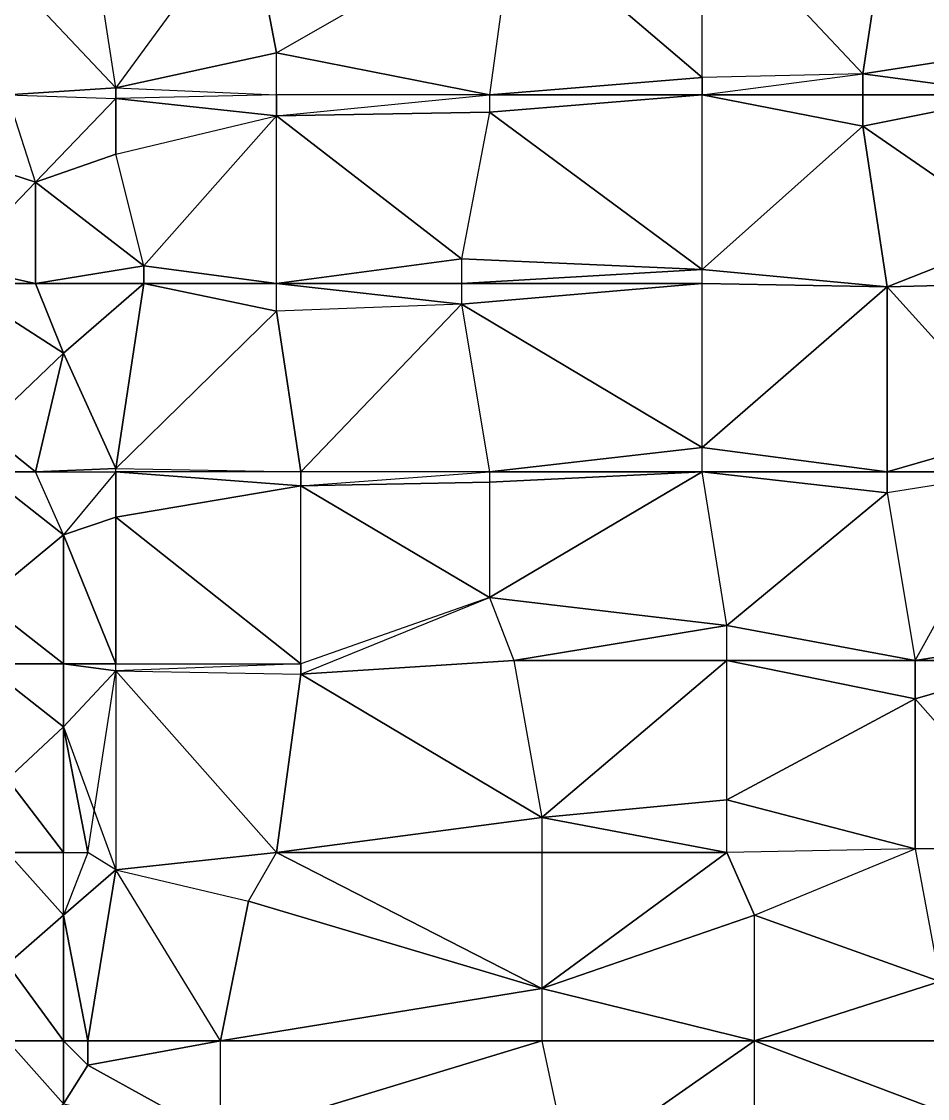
# Model space of a CAD drawing. Header units: metres. Extents: x 121.06818 to 121.07159, y 3.17836 to 3.18313.
# Drawn here: x 121.06966 to 121.0699195, y 3.1789415 to 3.17925 of the extents above; entities that cross this region are included whole.
import ezdxf

# ---------------------------------------------------------------- set-up
doc = ezdxf.new("R2010")
doc.units = ezdxf.units.M

msp = doc.modelspace()

# ---------------------------------------------------------------- linework, layer by layer
at = {"layer": 'DELAUNEY2324', "color": 252}
msp.add_3dface([(121.069817, 3.178921, 0.01021), (121.069717, 3.17893, 0.0102), (121.069809, 3.178958, 0.01021)], dxfattribs=at)
at = {"layer": 'DELAUNEY2339', "color": 252}
msp.add_3dface([(121.069817, 3.178921, 0.01021), (121.06987, 3.178935, 0.01022), (121.06987, 3.178958, 0.01022)], dxfattribs=at)
at = {"layer": 'DELAUNEY2386', "color": 252}
msp.add_3dface([(121.069656, 3.178928, 0.01017), (121.069672, 3.17894, 0.01018), (121.069656, 3.178958, 0.01017)], dxfattribs=at)
at = {"layer": 'DELAUNEY2401', "color": 252}
msp.add_3dface([(121.069672, 3.17894, 0.01018), (121.069717, 3.17893, 0.0102), (121.069679, 3.178951, 0.01019)], dxfattribs=at)
at = {"layer": 'DELAUNEY2402', "color": 252}
msp.add_3dface([(121.069923, 3.178938, 0.01023), (121.06987, 3.178935, 0.01022), (121.06987, 3.178958, 0.01022)], dxfattribs=at)
at = {"layer": 'DELAUNEY2420', "color": 252}
msp.add_3dface([(121.069809, 3.178958, 0.01021), (121.069717, 3.17893, 0.0102), (121.069717, 3.178958, 0.0102)], dxfattribs=at)
at = {"layer": 'DELAUNEY2421', "color": 252}
msp.add_3dface([(121.069809, 3.178958, 0.01021), (121.069817, 3.178921, 0.01021), (121.06987, 3.178958, 0.01022)], dxfattribs=at)
at = {"layer": 'DELAUNEY2433', "color": 252}
msp.add_3dface([(121.069672, 3.17894, 0.01018), (121.069679, 3.178951, 0.01019), (121.069672, 3.178958, 0.01018)], dxfattribs=at)
at = {"layer": 'DELAUNEY2434', "color": 252}
msp.add_3dface([(121.069679, 3.178951, 0.01019), (121.069717, 3.17893, 0.0102), (121.069717, 3.178958, 0.0102)], dxfattribs=at)
at = {"layer": 'DELAUNEY2498', "color": 252}
msp.add_3dface([(121.069679, 3.178951, 0.01019), (121.069717, 3.178958, 0.0102), (121.069679, 3.178958, 0.01019)], dxfattribs=at)
at = {"layer": 'DELAUNEY2515', "color": 252}
msp.add_3dface([(121.069656, 3.178958, 0.01017), (121.069672, 3.17894, 0.01018), (121.069672, 3.178958, 0.01018)], dxfattribs=at)
at = {"layer": 'DELAUNEY2516', "color": 252}
msp.add_3dface([(121.069809, 3.178958, 0.01021), (121.069717, 3.178958, 0.0102), (121.069809, 3.178973, 0.01021)], dxfattribs=at)
at = {"layer": 'DELAUNEY2527', "color": 252}
msp.add_3dface([(121.069809, 3.178958, 0.01021), (121.06987, 3.178958, 0.01022), (121.069809, 3.178973, 0.01021)], dxfattribs=at)
at = {"layer": 'DELAUNEY2528', "color": 252}
msp.add_3dface([(121.069923, 3.178938, 0.01023), (121.06987, 3.178958, 0.01022), (121.069923, 3.178958, 0.01023)], dxfattribs=at)
at = {"layer": 'DELAUNEY2529', "color": 252}
msp.add_3dface([(121.069923, 3.178958, 0.01023), (121.06987, 3.178958, 0.01022), (121.069923, 3.178975, 0.01023)], dxfattribs=at)
at = {"layer": 'DELAUNEY2533', "color": 252}
msp.add_3dface([(121.069656, 3.178958, 0.01017), (121.069672, 3.178958, 0.01018), (121.069656, 3.17898, 0.01017)], dxfattribs=at)
at = {"layer": 'DELAUNEY2534', "color": 252}
msp.add_3dface([(121.069672, 3.178958, 0.01018), (121.069679, 3.178951, 0.01019), (121.069679, 3.178958, 0.01019)], dxfattribs=at)
at = {"layer": 'DELAUNEY2558', "color": 252}
msp.add_3dface([(121.069672, 3.178958, 0.01018), (121.069679, 3.178958, 0.01019), (121.069672, 3.178994, 0.01018)], dxfattribs=at)
at = {"layer": 'DELAUNEY2571', "color": 252}
msp.add_3dface([(121.069679, 3.178958, 0.01019), (121.069717, 3.178958, 0.0102), (121.069687, 3.179007, 0.01019)], dxfattribs=at)
at = {"layer": 'DELAUNEY2609', "color": 252}
msp.add_3dface([(121.069809, 3.178973, 0.01021), (121.069717, 3.178958, 0.0102), (121.069725, 3.178998, 0.0102)], dxfattribs=at)
at = {"layer": 'DELAUNEY2624', "color": 252}
msp.add_3dface([(121.069809, 3.178973, 0.01021), (121.06987, 3.178958, 0.01022), (121.06987, 3.178994, 0.01022)], dxfattribs=at)
at = {"layer": 'DELAUNEY2625', "color": 252}
msp.add_3dface([(121.069923, 3.178975, 0.01023), (121.06987, 3.178958, 0.01022), (121.06987, 3.178994, 0.01022)], dxfattribs=at)
at = {"layer": 'DELAUNEY2638', "color": 252}
msp.add_3dface([(121.069656, 3.17898, 0.01017), (121.069672, 3.178958, 0.01018), (121.069672, 3.178994, 0.01018)], dxfattribs=at)
at = {"layer": 'DELAUNEY2655', "color": 252}
msp.add_3dface([(121.069725, 3.178998, 0.0102), (121.069717, 3.178958, 0.0102), (121.069687, 3.179007, 0.01019)], dxfattribs=at)
at = {"layer": 'DELAUNEY2656', "color": 252}
msp.add_3dface([(121.069809, 3.178973, 0.01021), (121.069725, 3.178998, 0.0102), (121.069733, 3.179012, 0.0102)], dxfattribs=at)
at = {"layer": 'DELAUNEY2676', "color": 252}
msp.add_3dface([(121.069656, 3.17898, 0.01017), (121.069672, 3.178994, 0.01018), (121.069656, 3.179012, 0.01017)], dxfattribs=at)
at = {"layer": 'DELAUNEY2677', "color": 252}
msp.add_3dface([(121.069672, 3.178994, 0.01018), (121.069679, 3.178958, 0.01019), (121.069687, 3.179007, 0.01019)], dxfattribs=at)
at = {"layer": 'DELAUNEY2678', "color": 252}
msp.add_3dface([(121.069809, 3.178973, 0.01021), (121.06987, 3.178994, 0.01022), (121.069862, 3.179012, 0.01022)], dxfattribs=at)
at = {"layer": 'DELAUNEY2686', "color": 252}
msp.add_3dface([(121.069923, 3.178975, 0.01023), (121.06987, 3.178994, 0.01022), (121.069916, 3.179013, 0.01023)], dxfattribs=at)
at = {"layer": 'DELAUNEY2698', "color": 252}
msp.add_3dface([(121.069672, 3.178994, 0.01018), (121.069687, 3.179007, 0.01019), (121.069679, 3.179012, 0.01019)], dxfattribs=at)
at = {"layer": 'DELAUNEY2712', "color": 252}
msp.add_3dface([(121.069687, 3.179007, 0.01019), (121.069725, 3.178998, 0.0102), (121.069733, 3.179012, 0.0102)], dxfattribs=at)
at = {"layer": 'DELAUNEY2728', "color": 252}
msp.add_3dface([(121.069809, 3.178973, 0.01021), (121.069733, 3.179012, 0.0102), (121.069809, 3.179012, 0.01021)], dxfattribs=at)
at = {"layer": 'DELAUNEY2753', "color": 252}
msp.add_3dface([(121.069809, 3.178973, 0.01021), (121.069862, 3.179012, 0.01022), (121.069809, 3.179012, 0.01021)], dxfattribs=at)
at = {"layer": 'DELAUNEY2754', "color": 252}
msp.add_3dface([(121.069862, 3.179012, 0.01022), (121.06987, 3.178994, 0.01022), (121.069916, 3.179013, 0.01023)], dxfattribs=at)
at = {"layer": 'DELAUNEY2755', "color": 252}
msp.add_3dface([(121.069916, 3.179013, 0.01023), (121.069923, 3.178975, 0.01023), (121.069954, 3.179013, 0.01024)], dxfattribs=at)
at = {"layer": 'DELAUNEY2771', "color": 252}
msp.add_3dface([(121.069809, 3.179012, 0.01021), (121.069733, 3.179012, 0.0102), (121.069809, 3.179022, 0.01021)], dxfattribs=at)
at = {"layer": 'DELAUNEY2787', "color": 252}
msp.add_3dface([(121.069809, 3.179012, 0.01021), (121.069862, 3.179012, 0.01022), (121.069809, 3.179022, 0.01021)], dxfattribs=at)
at = {"layer": 'DELAUNEY2803', "color": 252}
msp.add_3dface([(121.069656, 3.179012, 0.01017), (121.069672, 3.178994, 0.01018), (121.069672, 3.179012, 0.01018)], dxfattribs=at)
at = {"layer": 'DELAUNEY2804', "color": 252}
msp.add_3dface([(121.069954, 3.179013, 0.01024), (121.069916, 3.179013, 0.01023), (121.069916, 3.179056, 0.01023)], dxfattribs=at)
at = {"layer": 'DELAUNEY2826', "color": 252}
msp.add_3dface([(121.069656, 3.179012, 0.01017), (121.069672, 3.179012, 0.01018), (121.069656, 3.179033, 0.01017)], dxfattribs=at)
at = {"layer": 'DELAUNEY2827', "color": 252}
msp.add_3dface([(121.069672, 3.178994, 0.01018), (121.069672, 3.179012, 0.01018), (121.069679, 3.179012, 0.01019)], dxfattribs=at)
at = {"layer": 'DELAUNEY2834', "color": 252}
msp.add_3dface([(121.069672, 3.179012, 0.01018), (121.069679, 3.179012, 0.01019), (121.069672, 3.179048, 0.01018)], dxfattribs=at)
at = {"layer": 'DELAUNEY2835', "color": 252}
msp.add_3dface([(121.069687, 3.179007, 0.01019), (121.069679, 3.179012, 0.01019), (121.069672, 3.179048, 0.01018)], dxfattribs=at)
at = {"layer": 'DELAUNEY2836', "color": 252}
msp.add_3dface([(121.069687, 3.179007, 0.01019), (121.069679, 3.179012, 0.01019), (121.069687, 3.179064, 0.01019)], dxfattribs=at)
at = {"layer": 'DELAUNEY2884', "color": 252}
msp.add_3dface([(121.069916, 3.179013, 0.01023), (121.069862, 3.179012, 0.01022), (121.069862, 3.179027, 0.01022)], dxfattribs=at)
at = {"layer": 'DELAUNEY2899', "color": 252}
msp.add_3dface([(121.069687, 3.179007, 0.01019), (121.069733, 3.179012, 0.0102), (121.069687, 3.179064, 0.01019)], dxfattribs=at)
at = {"layer": 'DELAUNEY2900', "color": 252}
msp.add_3dface([(121.069809, 3.179022, 0.01021), (121.069733, 3.179012, 0.0102), (121.06974, 3.179063, 0.0102)], dxfattribs=at)
at = {"layer": 'DELAUNEY2910', "color": 252}
msp.add_3dface([(121.069809, 3.179022, 0.01021), (121.069862, 3.179012, 0.01022), (121.069862, 3.179027, 0.01022)], dxfattribs=at)
at = {"layer": 'DELAUNEY2911', "color": 252}
msp.add_3dface([(121.069809, 3.179022, 0.01021), (121.069862, 3.179027, 0.01022), (121.069862, 3.179067, 0.01022)], dxfattribs=at)
at = {"layer": 'DELAUNEY2924', "color": 252}
msp.add_3dface([(121.069656, 3.179033, 0.01017), (121.069672, 3.179012, 0.01018), (121.069672, 3.179048, 0.01018)], dxfattribs=at)
at = {"layer": 'DELAUNEY2925', "color": 252}
msp.add_3dface([(121.069916, 3.179013, 0.01023), (121.069862, 3.179027, 0.01022), (121.069916, 3.179056, 0.01023)], dxfattribs=at)
at = {"layer": 'DELAUNEY2970', "color": 252}
msp.add_3dface([(121.069656, 3.179033, 0.01017), (121.069672, 3.179048, 0.01018), (121.069649, 3.179066, 0.01017)], dxfattribs=at)
at = {"layer": 'DELAUNEY2971', "color": 252}
msp.add_3dface([(121.069672, 3.179048, 0.01018), (121.069679, 3.179012, 0.01019), (121.069687, 3.179064, 0.01019)], dxfattribs=at)
at = {"layer": 'DELAUNEY2985', "color": 252}
msp.add_3dface([(121.06974, 3.179063, 0.0102), (121.069733, 3.179012, 0.0102), (121.069687, 3.179064, 0.01019)], dxfattribs=at)
at = {"layer": 'DELAUNEY2986', "color": 252}
msp.add_3dface([(121.069916, 3.179056, 0.01023), (121.069862, 3.179027, 0.01022), (121.069862, 3.179067, 0.01022)], dxfattribs=at)
at = {"layer": 'DELAUNEY2996', "color": 252}
msp.add_3dface([(121.069672, 3.179048, 0.01018), (121.069687, 3.179064, 0.01019), (121.069672, 3.179066, 0.01018)], dxfattribs=at)
at = {"layer": 'DELAUNEY2997', "color": 252}
msp.add_3dface([(121.069809, 3.179022, 0.01021), (121.06974, 3.179063, 0.0102), (121.069801, 3.179067, 0.01021)], dxfattribs=at)
at = {"layer": 'DELAUNEY2998', "color": 252}
msp.add_3dface([(121.069954, 3.179013, 0.01024), (121.069916, 3.179056, 0.01023), (121.069954, 3.179067, 0.01024)], dxfattribs=at)
at = {"layer": 'DELAUNEY3009', "color": 252}
msp.add_3dface([(121.069801, 3.179067, 0.01021), (121.06974, 3.179063, 0.0102), (121.069794, 3.179085, 0.01021)], dxfattribs=at)
at = {"layer": 'DELAUNEY3010', "color": 252}
msp.add_3dface([(121.069801, 3.179067, 0.01021), (121.069809, 3.179022, 0.01021), (121.069862, 3.179067, 0.01022)], dxfattribs=at)
at = {"layer": 'DELAUNEY3017', "color": 252}
msp.add_3dface([(121.069687, 3.179064, 0.01019), (121.06974, 3.179063, 0.0102), (121.06974, 3.179066, 0.0102)], dxfattribs=at)
at = {"layer": 'DELAUNEY3018', "color": 252}
msp.add_3dface([(121.069954, 3.179067, 0.01024), (121.069916, 3.179056, 0.01023), (121.069916, 3.179067, 0.01023)], dxfattribs=at)
at = {"layer": 'DELAUNEY3054', "color": 252}
msp.add_3dface([(121.069916, 3.179056, 0.01023), (121.069862, 3.179067, 0.01022), (121.069916, 3.179067, 0.01023)], dxfattribs=at)
at = {"layer": 'DELAUNEY3068', "color": 252}
msp.add_3dface([(121.069649, 3.179066, 0.01017), (121.069672, 3.179048, 0.01018), (121.069672, 3.179066, 0.01018)], dxfattribs=at)
at = {"layer": 'DELAUNEY3069', "color": 252}
msp.add_3dface([(121.069801, 3.179067, 0.01021), (121.069862, 3.179067, 0.01022), (121.069862, 3.179077, 0.01022)], dxfattribs=at)
at = {"layer": 'DELAUNEY3120', "color": 252}
msp.add_3dface([(121.069649, 3.179066, 0.01017), (121.069672, 3.179066, 0.01018), (121.069649, 3.179084, 0.01017)], dxfattribs=at)
at = {"layer": 'DELAUNEY3121', "color": 252}
msp.add_3dface([(121.069672, 3.179066, 0.01018), (121.069687, 3.179064, 0.01019), (121.069687, 3.179066, 0.01019)], dxfattribs=at)
at = {"layer": 'DELAUNEY3136', "color": 252}
msp.add_3dface([(121.069916, 3.179067, 0.01023), (121.069862, 3.179067, 0.01022), (121.069862, 3.179077, 0.01022)], dxfattribs=at)
at = {"layer": 'DELAUNEY3152', "color": 252}
msp.add_3dface([(121.069672, 3.179066, 0.01018), (121.069687, 3.179066, 0.01019), (121.069672, 3.179103, 0.01018)], dxfattribs=at)
at = {"layer": 'DELAUNEY3153', "color": 252}
msp.add_3dface([(121.069687, 3.179064, 0.01019), (121.069687, 3.179066, 0.01019), (121.06974, 3.179066, 0.0102)], dxfattribs=at)
at = {"layer": 'DELAUNEY3154', "color": 252}
msp.add_3dface([(121.06974, 3.179066, 0.0102), (121.06974, 3.179063, 0.0102), (121.069794, 3.179085, 0.01021)], dxfattribs=at)
at = {"layer": 'DELAUNEY3155', "color": 252}
msp.add_3dface([(121.069794, 3.179085, 0.01021), (121.069801, 3.179067, 0.01021), (121.069862, 3.179077, 0.01022)], dxfattribs=at)
at = {"layer": 'DELAUNEY3156', "color": 252}
msp.add_3dface([(121.069954, 3.179067, 0.01024), (121.069916, 3.179067, 0.01023), (121.069954, 3.179073, 0.01024)], dxfattribs=at)
at = {"layer": 'DELAUNEY3172', "color": 252}
msp.add_3dface([(121.069687, 3.179066, 0.01019), (121.06974, 3.179066, 0.0102), (121.069687, 3.179108, 0.01019)], dxfattribs=at)
at = {"layer": 'DELAUNEY3173', "color": 252}
msp.add_3dface([(121.069794, 3.179085, 0.01021), (121.06974, 3.179066, 0.0102), (121.06974, 3.179117, 0.0102)], dxfattribs=at)
at = {"layer": 'DELAUNEY3185', "color": 252}
msp.add_3dface([(121.069954, 3.179073, 0.01024), (121.069916, 3.179067, 0.01023), (121.069946, 3.179121, 0.01024)], dxfattribs=at)
at = {"layer": 'DELAUNEY3212', "color": 252}
msp.add_3dface([(121.069916, 3.179067, 0.01023), (121.069862, 3.179077, 0.01022), (121.069908, 3.179115, 0.01023)], dxfattribs=at)
at = {"layer": 'DELAUNEY3220', "color": 252}
msp.add_3dface([(121.069649, 3.179084, 0.01017), (121.069672, 3.179066, 0.01018), (121.069672, 3.179103, 0.01018)], dxfattribs=at)
at = {"layer": 'DELAUNEY3248', "color": 252}
msp.add_3dface([(121.069649, 3.179084, 0.01017), (121.069672, 3.179103, 0.01018), (121.069649, 3.179121, 0.01017)], dxfattribs=at)
at = {"layer": 'DELAUNEY3249', "color": 252}
msp.add_3dface([(121.069672, 3.179103, 0.01018), (121.069687, 3.179066, 0.01019), (121.069687, 3.179108, 0.01019)], dxfattribs=at)
at = {"layer": 'DELAUNEY3267', "color": 252}
msp.add_3dface([(121.069672, 3.179103, 0.01018), (121.069687, 3.179108, 0.01019), (121.069687, 3.179121, 0.01019)], dxfattribs=at)
at = {"layer": 'DELAUNEY3268', "color": 252}
msp.add_3dface([(121.069687, 3.179108, 0.01019), (121.06974, 3.179066, 0.0102), (121.06974, 3.179117, 0.0102)], dxfattribs=at)
at = {"layer": 'DELAUNEY3269', "color": 252}
msp.add_3dface([(121.069908, 3.179115, 0.01023), (121.069862, 3.179077, 0.01022), (121.069855, 3.179121, 0.01022)], dxfattribs=at)
at = {"layer": 'DELAUNEY3270', "color": 252}
msp.add_3dface([(121.069908, 3.179115, 0.01023), (121.069916, 3.179067, 0.01023), (121.069946, 3.179121, 0.01024)], dxfattribs=at)
at = {"layer": 'DELAUNEY3284', "color": 252}
msp.add_3dface([(121.069794, 3.179085, 0.01021), (121.069862, 3.179077, 0.01022), (121.069855, 3.179121, 0.01022)], dxfattribs=at)
at = {"layer": 'DELAUNEY3298', "color": 252}
msp.add_3dface([(121.069687, 3.179108, 0.01019), (121.06974, 3.179117, 0.0102), (121.069687, 3.179121, 0.01019)], dxfattribs=at)
at = {"layer": 'DELAUNEY3299', "color": 252}
msp.add_3dface([(121.069794, 3.179085, 0.01021), (121.06974, 3.179117, 0.0102), (121.069794, 3.179118, 0.01021)], dxfattribs=at)
at = {"layer": 'DELAUNEY3300', "color": 252}
msp.add_3dface([(121.069794, 3.179085, 0.01021), (121.069855, 3.179121, 0.01022), (121.069794, 3.179118, 0.01021)], dxfattribs=at)
at = {"layer": 'DELAUNEY3316', "color": 252}
msp.add_3dface([(121.069946, 3.179121, 0.01024), (121.069908, 3.179115, 0.01023), (121.069908, 3.179121, 0.01023)], dxfattribs=at)
at = {"layer": 'DELAUNEY3350', "color": 252}
msp.add_3dface([(121.069794, 3.179118, 0.01021), (121.06974, 3.179117, 0.0102), (121.069794, 3.179121, 0.01021)], dxfattribs=at)
at = {"layer": 'DELAUNEY3362', "color": 252}
msp.add_3dface([(121.069794, 3.179118, 0.01021), (121.069855, 3.179121, 0.01022), (121.069794, 3.179121, 0.01021)], dxfattribs=at)
at = {"layer": 'DELAUNEY3374', "color": 252}
msp.add_3dface([(121.069649, 3.179121, 0.01017), (121.069672, 3.179103, 0.01018), (121.069664, 3.179121, 0.01018)], dxfattribs=at)
at = {"layer": 'DELAUNEY3375', "color": 252}
msp.add_3dface([(121.069908, 3.179115, 0.01023), (121.069855, 3.179121, 0.01022), (121.069908, 3.179121, 0.01023)], dxfattribs=at)
at = {"layer": 'DELAUNEY3394', "color": 252}
msp.add_3dface([(121.069649, 3.179121, 0.01017), (121.069664, 3.179121, 0.01018), (121.069649, 3.179133, 0.01017)], dxfattribs=at)
at = {"layer": 'DELAUNEY3395', "color": 252}
msp.add_3dface([(121.069672, 3.179103, 0.01018), (121.069664, 3.179121, 0.01018), (121.069687, 3.179121, 0.01019)], dxfattribs=at)
at = {"layer": 'DELAUNEY3443', "color": 252}
msp.add_3dface([(121.069664, 3.179121, 0.01018), (121.069687, 3.179121, 0.01019), (121.069687, 3.179122, 0.01019)], dxfattribs=at)
at = {"layer": 'DELAUNEY3444', "color": 252}
msp.add_3dface([(121.069687, 3.179121, 0.01019), (121.06974, 3.179117, 0.0102), (121.06974, 3.179121, 0.0102)], dxfattribs=at)
at = {"layer": 'DELAUNEY3445', "color": 252}
msp.add_3dface([(121.06974, 3.179121, 0.0102), (121.06974, 3.179117, 0.0102), (121.069794, 3.179121, 0.01021)], dxfattribs=at)
at = {"layer": 'DELAUNEY3446', "color": 252}
msp.add_3dface([(121.069908, 3.179121, 0.01023), (121.069855, 3.179121, 0.01022), (121.069855, 3.179128, 0.01022)], dxfattribs=at)
at = {"layer": 'DELAUNEY3457', "color": 252}
msp.add_3dface([(121.069687, 3.179121, 0.01019), (121.069687, 3.179122, 0.01019), (121.06974, 3.179121, 0.0102)], dxfattribs=at)
at = {"layer": 'DELAUNEY3458', "color": 252}
msp.add_3dface([(121.069946, 3.179121, 0.01024), (121.069908, 3.179121, 0.01023), (121.069946, 3.179132, 0.01024)], dxfattribs=at)
at = {"layer": 'DELAUNEY3468', "color": 252}
msp.add_3dface([(121.069664, 3.179121, 0.01018), (121.069687, 3.179122, 0.01019), (121.069672, 3.179155, 0.01018)], dxfattribs=at)
at = {"layer": 'DELAUNEY3469', "color": 252}
msp.add_3dface([(121.069794, 3.179121, 0.01021), (121.06974, 3.179121, 0.0102), (121.069786, 3.179169, 0.01021)], dxfattribs=at)
at = {"layer": 'DELAUNEY3470', "color": 252}
msp.add_3dface([(121.069794, 3.179121, 0.01021), (121.069855, 3.179121, 0.01022), (121.069855, 3.179128, 0.01022)], dxfattribs=at)
at = {"layer": 'DELAUNEY3484', "color": 252}
msp.add_3dface([(121.069687, 3.179122, 0.01019), (121.06974, 3.179121, 0.0102), (121.069733, 3.179167, 0.0102)], dxfattribs=at)
at = {"layer": 'DELAUNEY3485', "color": 252}
msp.add_3dface([(121.069794, 3.179121, 0.01021), (121.069855, 3.179128, 0.01022), (121.069786, 3.179169, 0.01021)], dxfattribs=at)
at = {"layer": 'DELAUNEY3508', "color": 252}
msp.add_3dface([(121.069908, 3.179121, 0.01023), (121.069855, 3.179128, 0.01022), (121.069908, 3.179174, 0.01023)], dxfattribs=at)
at = {"layer": 'DELAUNEY3509', "color": 252}
msp.add_3dface([(121.069946, 3.179132, 0.01024), (121.069908, 3.179121, 0.01023), (121.069908, 3.179174, 0.01023)], dxfattribs=at)
at = {"layer": 'DELAUNEY3519', "color": 252}
msp.add_3dface([(121.069649, 3.179133, 0.01017), (121.069664, 3.179121, 0.01018), (121.069672, 3.179155, 0.01018)], dxfattribs=at)
at = {"layer": 'DELAUNEY3554', "color": 252}
msp.add_3dface([(121.069672, 3.179155, 0.01018), (121.069687, 3.179122, 0.01019), (121.069695, 3.179175, 0.01019)], dxfattribs=at)
at = {"layer": 'DELAUNEY3566', "color": 252}
msp.add_3dface([(121.069649, 3.179133, 0.01017), (121.069672, 3.179155, 0.01018), (121.069641, 3.179175, 0.01017)], dxfattribs=at)
at = {"layer": 'DELAUNEY3575', "color": 252}
msp.add_3dface([(121.069687, 3.179122, 0.01019), (121.069733, 3.179167, 0.0102), (121.069695, 3.179175, 0.01019)], dxfattribs=at)
at = {"layer": 'DELAUNEY3576', "color": 252}
msp.add_3dface([(121.069733, 3.179167, 0.0102), (121.06974, 3.179121, 0.0102), (121.069786, 3.179169, 0.01021)], dxfattribs=at)
at = {"layer": 'DELAUNEY3608', "color": 252}
msp.add_3dface([(121.069672, 3.179155, 0.01018), (121.069695, 3.179175, 0.01019), (121.069664, 3.179175, 0.01018)], dxfattribs=at)
at = {"layer": 'DELAUNEY3609', "color": 252}
msp.add_3dface([(121.069695, 3.179175, 0.01019), (121.069733, 3.179167, 0.0102), (121.069733, 3.179175, 0.0102)], dxfattribs=at)
at = {"layer": 'DELAUNEY3610', "color": 252}
msp.add_3dface([(121.069908, 3.179174, 0.01023), (121.069855, 3.179128, 0.01022), (121.069855, 3.179175, 0.01022)], dxfattribs=at)
at = {"layer": 'DELAUNEY3611', "color": 252}
msp.add_3dface([(121.069946, 3.179132, 0.01024), (121.069908, 3.179174, 0.01023), (121.069946, 3.179175, 0.01024)], dxfattribs=at)
at = {"layer": 'DELAUNEY3629', "color": 252}
msp.add_3dface([(121.069786, 3.179169, 0.01021), (121.069733, 3.179167, 0.0102), (121.069733, 3.179175, 0.0102)], dxfattribs=at)
at = {"layer": 'DELAUNEY3630', "color": 252}
msp.add_3dface([(121.069786, 3.179169, 0.01021), (121.069855, 3.179128, 0.01022), (121.069855, 3.179175, 0.01022)], dxfattribs=at)
at = {"layer": 'DELAUNEY3639', "color": 252}
msp.add_3dface([(121.069786, 3.179169, 0.01021), (121.069855, 3.179175, 0.01022), (121.069786, 3.179175, 0.01021)], dxfattribs=at)
at = {"layer": 'DELAUNEY3640', "color": 252}
msp.add_3dface([(121.069908, 3.179174, 0.01023), (121.069855, 3.179175, 0.01022), (121.069855, 3.179179, 0.01022)], dxfattribs=at)
at = {"layer": 'DELAUNEY3654', "color": 252}
msp.add_3dface([(121.069946, 3.179175, 0.01024), (121.069908, 3.179174, 0.01023), (121.069946, 3.179189, 0.01024)], dxfattribs=at)
at = {"layer": 'DELAUNEY3674', "color": 252}
msp.add_3dface([(121.069641, 3.179175, 0.01017), (121.069672, 3.179155, 0.01018), (121.069664, 3.179175, 0.01018)], dxfattribs=at)
at = {"layer": 'DELAUNEY3689', "color": 252}
msp.add_3dface([(121.069641, 3.179175, 0.01017), (121.069664, 3.179175, 0.01018), (121.069641, 3.17918, 0.01017)], dxfattribs=at)
at = {"layer": 'DELAUNEY3739', "color": 252}
msp.add_3dface([(121.069695, 3.179175, 0.01019), (121.069733, 3.179175, 0.0102), (121.069695, 3.17918, 0.01019)], dxfattribs=at)
at = {"layer": 'DELAUNEY3753', "color": 252}
msp.add_3dface([(121.069664, 3.179175, 0.01018), (121.069695, 3.179175, 0.01019), (121.069695, 3.17918, 0.01019)], dxfattribs=at)
at = {"layer": 'DELAUNEY3754', "color": 252}
msp.add_3dface([(121.069786, 3.179169, 0.01021), (121.069733, 3.179175, 0.0102), (121.069786, 3.179175, 0.01021)], dxfattribs=at)
at = {"layer": 'DELAUNEY3755', "color": 252}
msp.add_3dface([(121.069786, 3.179175, 0.01021), (121.069733, 3.179175, 0.0102), (121.069786, 3.179182, 0.01021)], dxfattribs=at)
at = {"layer": 'DELAUNEY3767', "color": 252}
msp.add_3dface([(121.069786, 3.179175, 0.01021), (121.069855, 3.179175, 0.01022), (121.069855, 3.179179, 0.01022)], dxfattribs=at)
at = {"layer": 'DELAUNEY3788', "color": 252}
msp.add_3dface([(121.069641, 3.17918, 0.01017), (121.069664, 3.179175, 0.01018), (121.069664, 3.179204, 0.01018)], dxfattribs=at)
at = {"layer": 'DELAUNEY3789', "color": 252}
msp.add_3dface([(121.069664, 3.179175, 0.01018), (121.069695, 3.17918, 0.01019), (121.069664, 3.179204, 0.01018)], dxfattribs=at)
at = {"layer": 'DELAUNEY3790', "color": 252}
msp.add_3dface([(121.069786, 3.179175, 0.01021), (121.069855, 3.179179, 0.01022), (121.069786, 3.179182, 0.01021)], dxfattribs=at)
at = {"layer": 'DELAUNEY3808', "color": 252}
msp.add_3dface([(121.069695, 3.17918, 0.01019), (121.069733, 3.179175, 0.0102), (121.069733, 3.179223, 0.0102)], dxfattribs=at)
at = {"layer": 'DELAUNEY3809', "color": 252}
msp.add_3dface([(121.069786, 3.179182, 0.01021), (121.069733, 3.179175, 0.0102), (121.069733, 3.179223, 0.0102)], dxfattribs=at)
at = {"layer": 'DELAUNEY3810', "color": 252}
msp.add_3dface([(121.069908, 3.179174, 0.01023), (121.069855, 3.179179, 0.01022), (121.069901, 3.17922, 0.01023)], dxfattribs=at)
at = {"layer": 'DELAUNEY3823', "color": 252}
msp.add_3dface([(121.069786, 3.179182, 0.01021), (121.069855, 3.179179, 0.01022), (121.069794, 3.179224, 0.01021)], dxfattribs=at)
at = {"layer": 'DELAUNEY3824', "color": 252}
msp.add_3dface([(121.069946, 3.179189, 0.01024), (121.069908, 3.179174, 0.01023), (121.069901, 3.17922, 0.01023)], dxfattribs=at)
at = {"layer": 'DELAUNEY3858', "color": 252}
msp.add_3dface([(121.069641, 3.17918, 0.01017), (121.069664, 3.179204, 0.01018), (121.069633, 3.179214, 0.01017)], dxfattribs=at)
at = {"layer": 'DELAUNEY3873', "color": 252}
msp.add_3dface([(121.069664, 3.179204, 0.01018), (121.069695, 3.17918, 0.01019), (121.069687, 3.179212, 0.01019)], dxfattribs=at)
at = {"layer": 'DELAUNEY3885', "color": 252}
msp.add_3dface([(121.069664, 3.179204, 0.01018), (121.069687, 3.179212, 0.01019), (121.069687, 3.179228, 0.01019)], dxfattribs=at)
at = {"layer": 'DELAUNEY3886', "color": 252}
msp.add_3dface([(121.069695, 3.17918, 0.01019), (121.069687, 3.179212, 0.01019), (121.069733, 3.179223, 0.0102)], dxfattribs=at)
at = {"layer": 'DELAUNEY3887', "color": 252}
msp.add_3dface([(121.069901, 3.17922, 0.01023), (121.069855, 3.179179, 0.01022), (121.069855, 3.179229, 0.01022)], dxfattribs=at)
at = {"layer": 'DELAUNEY3911', "color": 252}
msp.add_3dface([(121.069794, 3.179224, 0.01021), (121.069786, 3.179182, 0.01021), (121.069733, 3.179223, 0.0102)], dxfattribs=at)
at = {"layer": 'DELAUNEY3912', "color": 252}
msp.add_3dface([(121.069794, 3.179224, 0.01021), (121.069855, 3.179179, 0.01022), (121.069855, 3.179229, 0.01022)], dxfattribs=at)
at = {"layer": 'DELAUNEY3920', "color": 252}
msp.add_3dface([(121.069633, 3.179214, 0.01017), (121.069664, 3.179204, 0.01018), (121.069656, 3.179229, 0.01018)], dxfattribs=at)
at = {"layer": 'DELAUNEY3935', "color": 252}
msp.add_3dface([(121.069687, 3.179212, 0.01019), (121.069733, 3.179223, 0.0102), (121.069687, 3.179228, 0.01019)], dxfattribs=at)
at = {"layer": 'DELAUNEY3936', "color": 252}
msp.add_3dface([(121.069946, 3.179189, 0.01024), (121.069901, 3.17922, 0.01023), (121.069946, 3.179229, 0.01024)], dxfattribs=at)
at = {"layer": 'DELAUNEY3948', "color": 252}
msp.add_3dface([(121.069794, 3.179224, 0.01021), (121.069855, 3.179229, 0.01022), (121.069794, 3.179229, 0.01021)], dxfattribs=at)
at = {"layer": 'DELAUNEY3960', "color": 252}
msp.add_3dface([(121.069901, 3.17922, 0.01023), (121.069855, 3.179229, 0.01022), (121.069901, 3.179229, 0.01023)], dxfattribs=at)
at = {"layer": 'DELAUNEY3975', "color": 252}
msp.add_3dface([(121.069794, 3.179224, 0.01021), (121.069733, 3.179223, 0.0102), (121.069794, 3.179229, 0.01021)], dxfattribs=at)
at = {"layer": 'DELAUNEY3976', "color": 252}
msp.add_3dface([(121.069946, 3.179229, 0.01024), (121.069901, 3.17922, 0.01023), (121.069901, 3.179229, 0.01023)], dxfattribs=at)
at = {"layer": 'DELAUNEY3997', "color": 252}
msp.add_3dface([(121.069664, 3.179204, 0.01018), (121.069656, 3.179229, 0.01018), (121.069687, 3.179228, 0.01019)], dxfattribs=at)
at = {"layer": 'DELAUNEY4056', "color": 252}
msp.add_3dface([(121.069656, 3.179229, 0.01018), (121.069687, 3.179228, 0.01019), (121.069687, 3.179231, 0.01019)], dxfattribs=at)
at = {"layer": 'DELAUNEY4057', "color": 252}
msp.add_3dface([(121.069687, 3.179228, 0.01019), (121.069733, 3.179223, 0.0102), (121.069733, 3.179229, 0.0102)], dxfattribs=at)
at = {"layer": 'DELAUNEY4069', "color": 252}
msp.add_3dface([(121.069901, 3.179229, 0.01023), (121.069855, 3.179229, 0.01022), (121.069901, 3.179235, 0.01023)], dxfattribs=at)
at = {"layer": 'DELAUNEY4085', "color": 252}
msp.add_3dface([(121.069687, 3.179228, 0.01019), (121.069687, 3.179229, 0.01019), (121.069687, 3.179231, 0.01019)], dxfattribs=at)
at = {"layer": 'DELAUNEY4086', "color": 252}
msp.add_3dface([(121.069733, 3.179229, 0.0102), (121.069733, 3.179223, 0.0102), (121.069794, 3.179229, 0.01021)], dxfattribs=at)
at = {"layer": 'DELAUNEY4087', "color": 252}
msp.add_3dface([(121.069946, 3.179229, 0.01024), (121.069901, 3.179229, 0.01023), (121.069901, 3.179235, 0.01023)], dxfattribs=at)
at = {"layer": 'DELAUNEY4098', "color": 252}
msp.add_3dface([(121.069656, 3.179229, 0.01018), (121.069687, 3.179231, 0.01019), (121.069656, 3.179264, 0.01018)], dxfattribs=at)
at = {"layer": 'DELAUNEY4099', "color": 252}
msp.add_3dface([(121.069687, 3.179228, 0.01019), (121.069687, 3.179231, 0.01019), (121.069687, 3.179229, 0.01019)], dxfattribs=at)
at = {"layer": 'DELAUNEY4100', "color": 252}
msp.add_3dface([(121.069687, 3.179228, 0.01019), (121.069687, 3.179231, 0.01019), (121.069733, 3.179229, 0.0102)], dxfattribs=at)
at = {"layer": 'DELAUNEY4101', "color": 252}
msp.add_3dface([(121.069794, 3.179229, 0.01021), (121.069733, 3.179229, 0.0102), (121.069733, 3.179241, 0.0102)], dxfattribs=at)
at = {"layer": 'DELAUNEY4102', "color": 252}
msp.add_3dface([(121.069794, 3.179229, 0.01021), (121.069855, 3.179229, 0.01022), (121.069855, 3.179234, 0.01022)], dxfattribs=at)
at = {"layer": 'DELAUNEY4116', "color": 252}
msp.add_3dface([(121.069687, 3.179231, 0.01019), (121.069733, 3.179229, 0.0102), (121.069733, 3.179241, 0.0102)], dxfattribs=at)
at = {"layer": 'DELAUNEY4117', "color": 252}
msp.add_3dface([(121.069794, 3.179229, 0.01021), (121.069855, 3.179234, 0.01022), (121.069801, 3.17928, 0.01021)], dxfattribs=at)
at = {"layer": 'DELAUNEY4118', "color": 252}
msp.add_3dface([(121.069855, 3.179234, 0.01022), (121.069855, 3.179229, 0.01022), (121.069901, 3.179235, 0.01023)], dxfattribs=at)
at = {"layer": 'DELAUNEY4129', "color": 252}
msp.add_3dface([(121.069687, 3.179231, 0.01019), (121.069733, 3.179241, 0.0102), (121.069725, 3.179283, 0.0102)], dxfattribs=at)
at = {"layer": 'DELAUNEY4130', "color": 252}
msp.add_3dface([(121.069901, 3.179235, 0.01023), (121.069855, 3.179234, 0.01022), (121.069855, 3.179284, 0.01022)], dxfattribs=at)
at = {"layer": 'DELAUNEY4131', "color": 252}
msp.add_3dface([(121.069946, 3.179229, 0.01024), (121.069901, 3.179235, 0.01023), (121.069946, 3.179242, 0.01024)], dxfattribs=at)
at = {"layer": 'DELAUNEY4146', "color": 252}
msp.add_3dface([(121.069794, 3.179229, 0.01021), (121.069733, 3.179241, 0.0102), (121.069801, 3.17928, 0.01021)], dxfattribs=at)
at = {"layer": 'DELAUNEY4147', "color": 252}
msp.add_3dface([(121.069946, 3.179242, 0.01024), (121.069901, 3.179235, 0.01023), (121.069908, 3.179281, 0.01023)], dxfattribs=at)
at = {"layer": 'DELAUNEY4202', "color": 252}
msp.add_3dface([(121.069656, 3.179264, 0.01018), (121.069687, 3.179231, 0.01019), (121.069679, 3.179283, 0.01019)], dxfattribs=at)
at = {"layer": 'DELAUNEY4231', "color": 252}
msp.add_3dface([(121.069801, 3.17928, 0.01021), (121.069855, 3.179234, 0.01022), (121.069855, 3.179284, 0.01022)], dxfattribs=at)
at = {"layer": 'DELAUNEY4252', "color": 252}
msp.add_3dface([(121.069908, 3.179281, 0.01023), (121.069901, 3.179235, 0.01023), (121.069855, 3.179284, 0.01022)], dxfattribs=at)
at = {"layer": 'DELAUNEY4264', "color": 252}
msp.add_3dface([(121.069687, 3.179231, 0.01019), (121.069679, 3.179283, 0.01019), (121.069725, 3.179283, 0.0102)], dxfattribs=at)
at = {"layer": 'DELAUNEY4265', "color": 252}
msp.add_3dface([(121.069725, 3.179283, 0.0102), (121.069733, 3.179241, 0.0102), (121.069801, 3.17928, 0.01021)], dxfattribs=at)
at = {"layer": 'DELAUNEY4266', "color": 252}
msp.add_3dface([(121.069946, 3.179242, 0.01024), (121.069908, 3.179281, 0.01023), (121.069946, 3.179284, 0.01024)], dxfattribs=at)

doc.saveas('drawing.dxf')
